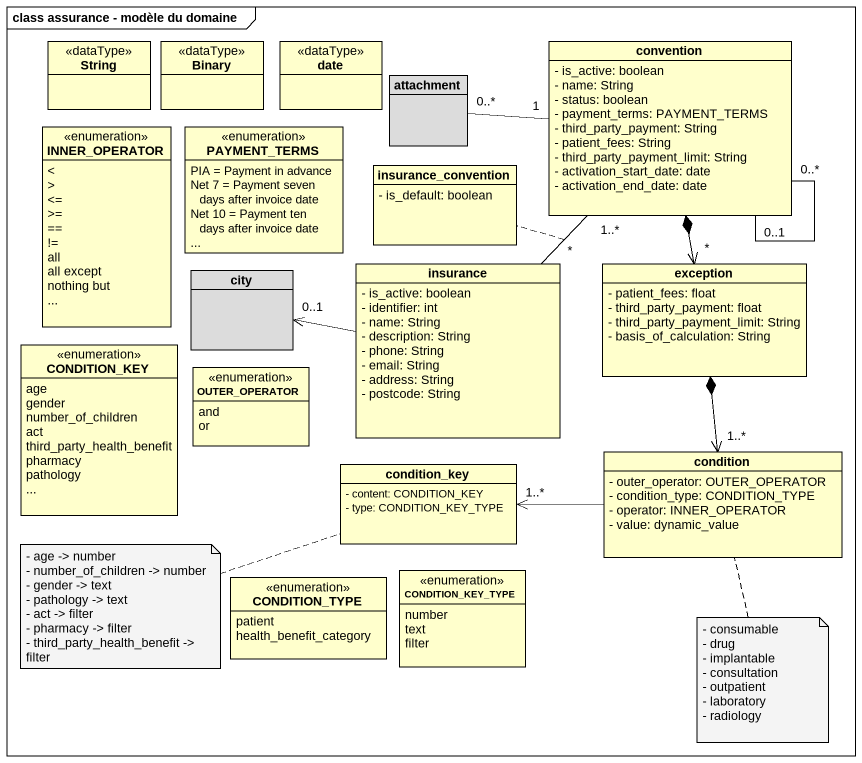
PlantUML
@startuml
mainframe class assurance - modèle du domaine
hide circle
hide empty members
skinparam classAttributeIconSize 0
class String <<dataType>>
class Binary <<dataType>>
class date <<dataType>>
class convention {
  - is_active: boolean
  - name: String
  - status: boolean
  - payment_terms: PAYMENT_TERMS
  - third_party_payment: String
  - patient_fees: String
  - third_party_payment_limit: String
  - activation_start_date: date
  - activation_end_date: date
}
class attachment #DCDCDC
enum INNER_OPERATOR {
  <
  >
  <=
  >=
  ~==
  ~!=
  all
  all except
  nothing but
  ~...
}
enum PAYMENT_TERMS {
  PIA = Payment in advance
  Net 7 = Payment seven days after invoice date
  Net 10 = Payment ten days after invoice date
  ~...
}
class insurance_convention {
  - is_default: boolean
}
class city #DCDCDC
class insurance {
  - is_active: boolean
  - identifier: int
  - name: String
  - description: String
  - phone: String
  - email: String
  - address: String
  - postcode: String
}
class "exception" as exception_ {
  - patient_fees: float
  - third_party_payment: float
  - third_party_payment_limit: String
  - basis_of_calculation: String
}
enum CONDITION_KEY {
  age
  gender
  number_of_children
  act
  third_party_health_benefit
  pharmacy
  pathology
  ~...
}
enum OUTER_OPERATOR {
  and
  or
}
class condition {
  - outer_operator: OUTER_OPERATOR
  - condition_type: CONDITION_TYPE
  - operator: INNER_OPERATOR
  - value: dynamic_value
}
class condition_key {
  - content: CONDITION_KEY
  - type: CONDITION_KEY_TYPE
}
enum CONDITION_TYPE {
  patient
  health_benefit_category
}
enum CONDITION_KEY_TYPE {
  number
  text
  filter
}
convention "0..1" -- "0..*" convention
convention "1" -left- "0..*" attachment
insurance "*" -up- "1..*" convention
(insurance, convention) .. insurance_convention
insurance -left-> "0..1" city
exception_ "*" <-up-* convention
condition "1..*" <-up-* exception_
condition -left-> "1..*" condition_key
note left of condition_key
  - age -> number
  - number_of_children -> number
  - gender -> text
  - pathology -> text
  - act -> filter
  - pharmacy -> filter
  - third_party_health_benefit -> filter
end note
note bottom of condition
  - consumable
  - drug
  - implantable
  - consultation
  - outpatient
  - laboratory
  - radiology
end note
@enduml
